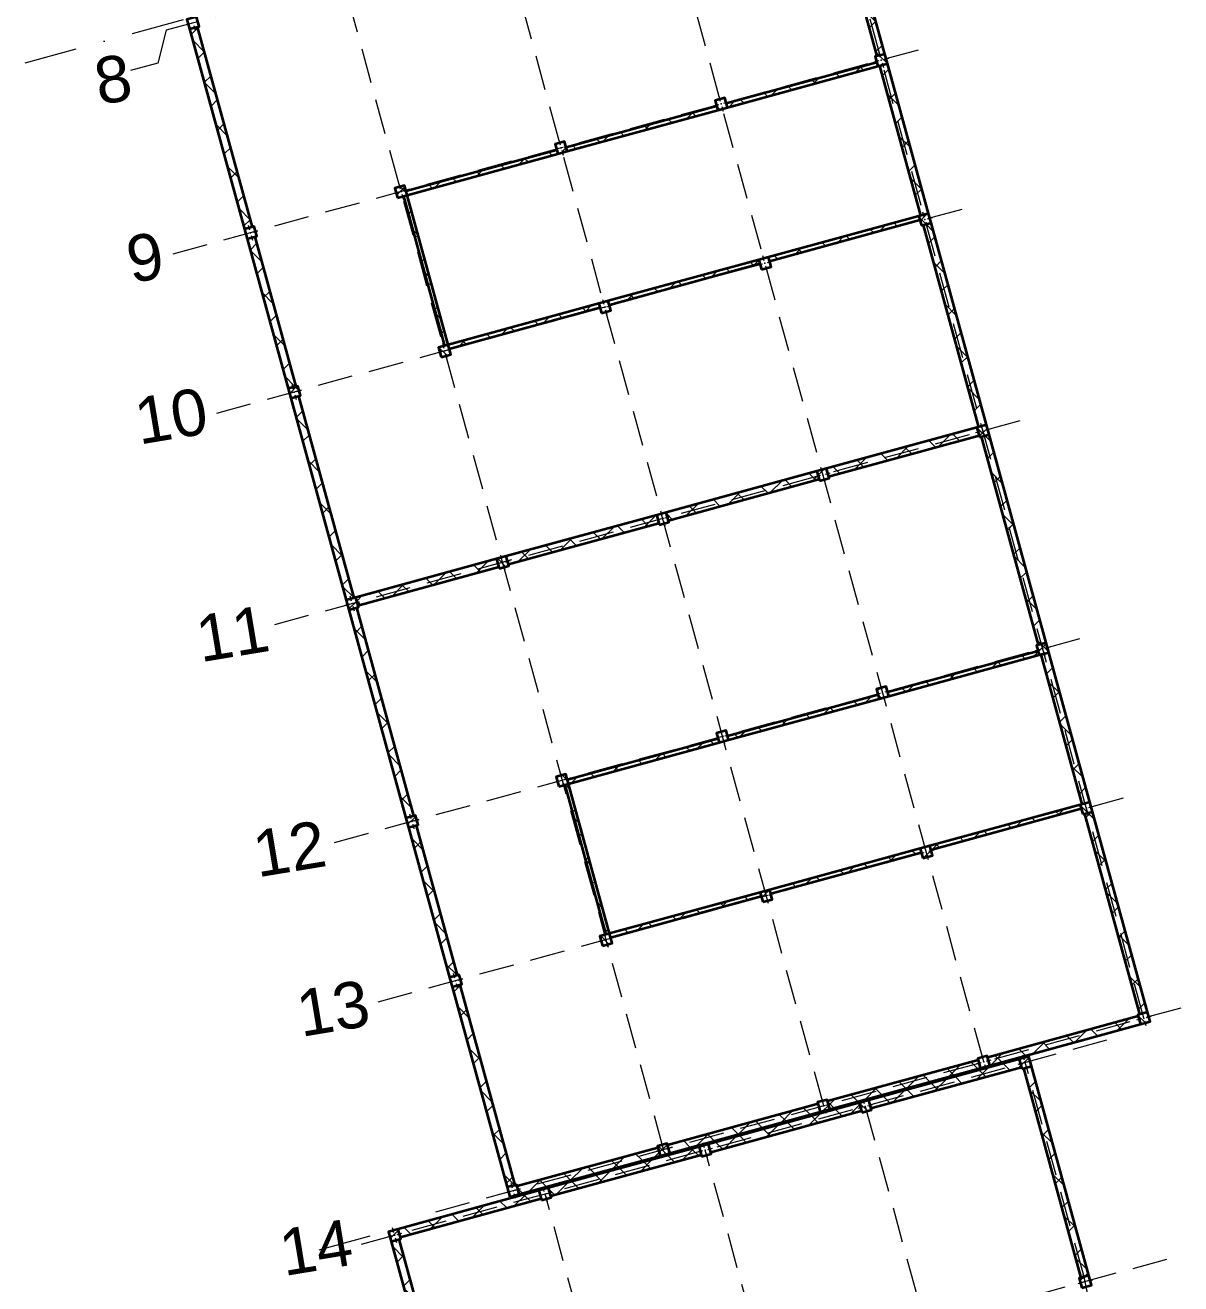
# Model space of a CAD drawing. Header units: millimetres. Extents: x 3404150 to 5321756, y 189673 to 670966.
# Drawn here: x 4212991 to 4247803, y 476720 to 514660 of the extents above; entities that cross this region are included whole.
import ezdxf

# ---------------------------------------------------------------- set-up
doc = ezdxf.new("R2010")
doc.units = ezdxf.units.MM
doc.header["$MEASUREMENT"] = 0
doc.linetypes.add('Dot & Dashed', pattern=[3351.388812, 1587.5, -881.944444, 0, -881.944368])
doc.linetypes.add('Hidden', pattern=[1587.5, 1058.333333, -529.166667])
for name, color, linetype, lineweight in [('Drawing & Figure_Pen_No__20', 1, 'Continuous', 0), ('New_Structural - Bearing_Pen_No__1', 7, 'Continuous', 13), ('New_Structural - Bearing_Pen_No__21', 7, 'Continuous', 35), ('New_Structural - Bearing_Pen_No__22', 8, 'Continuous', 35)]:
    doc.layers.add(name, color=color, linetype=linetype, lineweight=lineweight)
for name, color, linetype, lineweight, true_color in [('New_2D Drafting - General_Pen_No__68', 7, 'Continuous', 20, 0xfd4435), ('New_Drawing & Figure_Pen_No__61', 7, 'Continuous', 20, 0x6a6a6a), ('New_Structural - Bearing_Pen_No__102', 7, 'Continuous', 13, 0xcccccc), ('New_Structural - Bearing_Pen_No__161', 7, 'Continuous', 13, 0x6a6a6a)]:
    doc.layers.add(name, color=color, linetype=linetype, lineweight=lineweight, true_color=true_color)
doc.styles.add('GENERATED_STYLE_1', font='arial.ttf')
pattern_1 = [(45, (0, 0), (-459.61939, 459.61939), []), (135, (0, 0), (459.61939, 459.61939), [])]

msp = doc.modelspace()

# ---------------------------------------------------------------- hatches: boundary and pattern name
at = {"layer": 'New_Structural - Bearing_Pen_No__102', "linetype": 'Continuous', "lineweight": 13, "true_color": 0xcccccc}
h = msp.add_hatch(dxfattribs=at)
h.set_pattern_fill('CONCRETE_BLOCK', color=254, style=0, pattern_type=2)
h.set_pattern_definition(pattern_1)
h.paths.add_polyline_path([(4237232, 519828), (4236991, 519762), (4238645, 513725), (4238886, 513791)])
h = msp.add_hatch(dxfattribs=at)
h.set_pattern_fill('CONCRETE_BLOCK', color=254, style=0, pattern_type=2)
h.set_pattern_definition(pattern_1)
h.paths.add_polyline_path([(4217943, 514545), (4219596, 508507), (4219838, 508573), (4218184, 514611)])
h = msp.add_hatch(dxfattribs=at)
h.set_pattern_fill('CONCRETE_BLOCK', color=254, style=0, pattern_type=2)
h.set_pattern_definition(pattern_1)
h.paths.add_polyline_path([(4234111, 512296), (4234143, 512181), (4238676, 513422), (4238644, 513538)])
h = msp.add_hatch(dxfattribs=at)
h.set_pattern_fill('CONCRETE_BLOCK', color=254, style=0, pattern_type=2)
h.set_pattern_definition(pattern_1)
h.paths.add_polyline_path([(4238965, 513501), (4238724, 513435), (4239960, 508922), (4240201, 508988)])
h = msp.add_hatch(dxfattribs=at)
h.set_pattern_fill('CONCRETE_BLOCK', color=254, style=0, pattern_type=2)
h.set_pattern_definition(pattern_1)
h.paths.add_polyline_path([(4233822, 512217), (4229289, 510975), (4229320, 510860), (4233853, 512101)])
h = msp.add_hatch(dxfattribs=at)
h.set_pattern_fill('CONCRETE_BLOCK', color=254, style=0, pattern_type=2)
h.set_pattern_definition(pattern_1)
h.paths.add_polyline_path([(4224466, 509655), (4224498, 509539), (4229031, 510780), (4228999, 510896)])
h = msp.add_hatch(dxfattribs=at)
h.set_pattern_fill('CONCRETE_BLOCK', color=254, style=0, pattern_type=2)
h.set_pattern_definition(pattern_1)
h.paths.add_polyline_path([(4224498, 509539), (4224382, 509507), (4225619, 504993), (4225734, 505025)])
h = msp.add_hatch(dxfattribs=at)
h.set_pattern_fill('CONCRETE_BLOCK', color=254, style=0, pattern_type=2)
h.set_pattern_definition(pattern_1)
h.paths.add_polyline_path([(4239912, 508908), (4235379, 507667), (4235411, 507551), (4239944, 508793)])
h = msp.add_hatch(dxfattribs=at)
h.set_pattern_fill('CONCRETE_BLOCK', color=254, style=0, pattern_type=2)
h.set_pattern_definition(pattern_1)
h.paths.add_polyline_path([(4240040, 508632), (4241707, 502546), (4241948, 502612), (4240281, 508698)])
h = msp.add_hatch(dxfattribs=at)
h.set_pattern_fill('CONCRETE_BLOCK', color=254, style=0, pattern_type=2)
h.set_pattern_definition(pattern_1)
h.paths.add_polyline_path([(4219917, 508284), (4219676, 508218), (4220912, 503704), (4221153, 503770)])
h = msp.add_hatch(dxfattribs=at)
h.set_pattern_fill('CONCRETE_BLOCK', color=254, style=0, pattern_type=2)
h.set_pattern_definition(pattern_1)
h.paths.add_polyline_path([(4235090, 507588), (4230557, 506346), (4230588, 506230), (4235121, 507472)])
h = msp.add_hatch(dxfattribs=at)
h.set_pattern_fill('CONCRETE_BLOCK', color=254, style=0, pattern_type=2)
h.set_pattern_definition(pattern_1)
h.paths.add_polyline_path([(4230267, 506267), (4225734, 505025), (4225766, 504909), (4230299, 506151)])
h = msp.add_hatch(dxfattribs=at)
h.set_pattern_fill('CONCRETE_BLOCK', color=254, style=0, pattern_type=2)
h.set_pattern_definition(pattern_1)
h.paths.add_polyline_path([(4220991, 503415), (4222658, 497329), (4222899, 497395), (4221232, 503481)])
h = msp.add_hatch(dxfattribs=at)
h.set_pattern_fill('CONCRETE_BLOCK', color=254, style=0, pattern_type=2)
h.set_pattern_definition(pattern_1)
h.paths.add_polyline_path([(4241658, 502533), (4237125, 501292), (4237191, 501051), (4241724, 502292)])
h = msp.add_hatch(dxfattribs=at)
h.set_pattern_fill('CONCRETE_BLOCK', color=254, style=0, pattern_type=2)
h.set_pattern_definition(pattern_1)
h.paths.add_polyline_path([(4242027, 502323), (4241786, 502257), (4243506, 495978), (4243747, 496044)])
h = msp.add_hatch(dxfattribs=at)
h.set_pattern_fill('CONCRETE_BLOCK', color=254, style=0, pattern_type=2)
h.set_pattern_definition(pattern_1)
h.paths.add_polyline_path([(4232303, 499971), (4232369, 499730), (4236902, 500971), (4236836, 501212)])
h = msp.add_hatch(dxfattribs=at)
h.set_pattern_fill('CONCRETE_BLOCK', color=254, style=0, pattern_type=2)
h.set_pattern_definition(pattern_1)
h.paths.add_polyline_path([(4227481, 498650), (4227547, 498409), (4232080, 499650), (4232014, 499892)])
h = msp.add_hatch(dxfattribs=at)
h.set_pattern_fill('CONCRETE_BLOCK', color=254, style=0, pattern_type=2)
h.set_pattern_definition(pattern_1)
h.paths.add_polyline_path([(4227191, 498571), (4222948, 497408), (4223014, 497167), (4227257, 498330)])
h = msp.add_hatch(dxfattribs=at)
h.set_pattern_fill('CONCRETE_BLOCK', color=254, style=0, pattern_type=2)
h.set_pattern_definition(pattern_1)
h.paths.add_polyline_path([(4222737, 497040), (4224457, 490761), (4224698, 490827), (4222979, 497106)])
h = msp.add_hatch(dxfattribs=at)
h.set_pattern_fill('CONCRETE_BLOCK', color=254, style=0, pattern_type=2)
h.set_pattern_definition(pattern_1)
h.paths.add_polyline_path([(4243505, 495792), (4238972, 494550), (4239004, 494434), (4243537, 495676)])
h = msp.add_hatch(dxfattribs=at)
h.set_pattern_fill('CONCRETE_BLOCK', color=254, style=0, pattern_type=2)
h.set_pattern_definition(pattern_1)
h.paths.add_polyline_path([(4243585, 495689), (4244821, 491175), (4245062, 491241), (4243826, 495755)])
h = msp.add_hatch(dxfattribs=at)
h.set_pattern_fill('CONCRETE_BLOCK', color=254, style=0, pattern_type=2)
h.set_pattern_definition(pattern_1)
h.paths.add_polyline_path([(4234149, 493229), (4234181, 493113), (4238714, 494355), (4238683, 494471)])
h = msp.add_hatch(dxfattribs=at)
h.set_pattern_fill('CONCRETE_BLOCK', color=254, style=0, pattern_type=2)
h.set_pattern_definition(pattern_1)
h.paths.add_polyline_path([(4229327, 491908), (4229359, 491792), (4233892, 493034), (4233860, 493150)])
h = msp.add_hatch(dxfattribs=at)
h.set_pattern_fill('CONCRETE_BLOCK', color=254, style=0, pattern_type=2)
h.set_pattern_definition(pattern_1)
h.paths.add_polyline_path([(4229243, 491761), (4230479, 487247), (4230595, 487279), (4229359, 491792)])
h = msp.add_hatch(dxfattribs=at)
h.set_pattern_fill('CONCRETE_BLOCK', color=254, style=0, pattern_type=2)
h.set_pattern_definition(pattern_1)
h.paths.add_polyline_path([(4244773, 491162), (4240240, 489920), (4240272, 489805), (4244805, 491046)])
h = msp.add_hatch(dxfattribs=at)
h.set_pattern_fill('CONCRETE_BLOCK', color=254, style=0, pattern_type=2)
h.set_pattern_definition(pattern_1)
h.paths.add_polyline_path([(4244900, 490886), (4246555, 484846), (4246796, 484912), (4245142, 490952)])
h = msp.add_hatch(dxfattribs=at)
h.set_pattern_fill('CONCRETE_BLOCK', color=254, style=0, pattern_type=2)
h.set_pattern_definition(pattern_1)
h.paths.add_polyline_path([(4224778, 490538), (4224536, 490472), (4225773, 485958), (4226014, 486024)])
h = msp.add_hatch(dxfattribs=at)
h.set_pattern_fill('CONCRETE_BLOCK', color=254, style=0, pattern_type=2)
h.set_pattern_definition(pattern_1)
h.paths.add_polyline_path([(4235418, 488600), (4235449, 488484), (4239982, 489725), (4239951, 489841)])
h = msp.add_hatch(dxfattribs=at)
h.set_pattern_fill('CONCRETE_BLOCK', color=254, style=0, pattern_type=2)
h.set_pattern_definition(pattern_1)
h.paths.add_polyline_path([(4230595, 487279), (4230627, 487163), (4235160, 488405), (4235128, 488520)])
h = msp.add_hatch(dxfattribs=at)
h.set_pattern_fill('CONCRETE_BLOCK', color=254, style=0, pattern_type=2)
h.set_pattern_definition(pattern_1)
h.paths.add_polyline_path([(4226093, 485735), (4225852, 485669), (4227506, 479629), (4227747, 479695)])
h = msp.add_hatch(dxfattribs=at)
h.set_pattern_fill('CONCRETE_BLOCK', color=254, style=0, pattern_type=2)
h.set_pattern_definition(pattern_1)
h.paths.add_polyline_path([(4241986, 483545), (4242052, 483304), (4246586, 484544), (4246519, 484787)])
h = msp.add_hatch(dxfattribs=at)
h.set_pattern_fill('CONCRETE_BLOCK', color=254, style=0, pattern_type=2)
h.set_pattern_definition(pattern_1)
h.paths.add_polyline_path([(4237164, 482224), (4237230, 481983), (4241763, 483225), (4241697, 483466)])
h = msp.add_hatch(dxfattribs=at)
h.set_pattern_fill('CONCRETE_BLOCK', color=254, style=0, pattern_type=2)
h.set_pattern_definition(pattern_1)
h.paths.add_polyline_path([(4238400, 482252), (4238466, 482011), (4242999, 483253), (4242933, 483494)])
h = msp.add_hatch(dxfattribs=at)
h.set_pattern_fill('CONCRETE_BLOCK', color=254, style=0, pattern_type=2)
h.set_pattern_definition(pattern_1)
h.paths.add_polyline_path([(4243061, 483218), (4244790, 476903), (4245032, 476969), (4243302, 483284)])
h = msp.add_hatch(dxfattribs=at)
h.set_pattern_fill('CONCRETE_BLOCK', color=254, style=0, pattern_type=2)
h.set_pattern_definition(pattern_1)
h.paths.add_polyline_path([(4232341, 480904), (4232407, 480662), (4236940, 481904), (4236874, 482145)])
h = msp.add_hatch(dxfattribs=at)
h.set_pattern_fill('CONCRETE_BLOCK', color=254, style=0, pattern_type=2)
h.set_pattern_definition(pattern_1)
h.paths.add_polyline_path([(4238111, 482173), (4233578, 480931), (4233644, 480690), (4238177, 481932)])
h = msp.add_hatch(dxfattribs=at)
h.set_pattern_fill('CONCRETE_BLOCK', color=254, style=0, pattern_type=2)
h.set_pattern_definition(pattern_1)
h.paths.add_polyline_path([(4227808, 479662), (4227874, 479421), (4232118, 480583), (4232052, 480824)])
h = msp.add_hatch(dxfattribs=at)
h.set_pattern_fill('CONCRETE_BLOCK', color=254, style=0, pattern_type=2)
h.set_pattern_definition(pattern_1)
h.paths.add_polyline_path([(4228756, 479610), (4228822, 479369), (4233355, 480611), (4233289, 480852)])
h = msp.add_hatch(dxfattribs=at)
h.set_pattern_fill('CONCRETE_BLOCK', color=254, style=0, pattern_type=2)
h.set_pattern_definition(pattern_1)
h.paths.add_polyline_path([(4224223, 478369), (4224289, 478128), (4228532, 479290), (4228466, 479531)])
h = msp.add_hatch(dxfattribs=at)
h.set_pattern_fill('CONCRETE_BLOCK', color=254, style=0, pattern_type=2)
h.set_pattern_definition(pattern_1)
h.paths.add_polyline_path([(4224012, 478000), (4225742, 471686), (4225983, 471752), (4224254, 478066)])
at = {"layer": 'New_Structural - Bearing_Pen_No__161', "linetype": 'Continuous', "lineweight": 13, "true_color": 0x6a6a6a}
h = msp.add_hatch(dxfattribs=at)
h.set_pattern_fill('CONCRETE_BLOCK', color=251, style=0, pattern_type=2)
h.set_pattern_definition(pattern_1)
h.paths.add_polyline_path([(4217943, 514545), (4218232, 514624), (4218153, 514914), (4217863, 514834)])
h = msp.add_hatch(dxfattribs=at)
h.set_pattern_fill('CONCRETE_BLOCK', color=251, style=0, pattern_type=2)
h.set_pattern_definition(pattern_1)
h.paths.add_polyline_path([(4238676, 513422), (4238965, 513501), (4238886, 513791), (4238597, 513712)])
h = msp.add_hatch(dxfattribs=at)
h.set_pattern_fill('CONCRETE_BLOCK', color=251, style=0, pattern_type=2)
h.set_pattern_definition(pattern_1)
h.paths.add_polyline_path([(4233853, 512101), (4234143, 512181), (4234064, 512470), (4233774, 512391)])
h = msp.add_hatch(dxfattribs=at)
h.set_pattern_fill('CONCRETE_BLOCK', color=251, style=0, pattern_type=2)
h.set_pattern_definition(pattern_1)
h.paths.add_polyline_path([(4229031, 510780), (4229320, 510860), (4229241, 511149), (4228952, 511070)])
h = msp.add_hatch(dxfattribs=at)
h.set_pattern_fill('CONCRETE_BLOCK', color=251, style=0, pattern_type=2)
h.set_pattern_definition(pattern_1)
h.paths.add_polyline_path([(4224209, 509460), (4224498, 509539), (4224419, 509828), (4224129, 509749)])
h = msp.add_hatch(dxfattribs=at)
h.set_pattern_fill('CONCRETE_BLOCK', color=251, style=0, pattern_type=2)
h.set_pattern_definition(pattern_1)
h.paths.add_polyline_path([(4239991, 508619), (4240281, 508698), (4240201, 508988), (4239912, 508908)])
h = msp.add_hatch(dxfattribs=at)
h.set_pattern_fill('CONCRETE_BLOCK', color=251, style=0, pattern_type=2)
h.set_pattern_definition(pattern_1)
h.paths.add_polyline_path([(4219676, 508218), (4219965, 508297), (4219886, 508587), (4219596, 508507)])
h = msp.add_hatch(dxfattribs=at)
h.set_pattern_fill('CONCRETE_BLOCK', color=251, style=0, pattern_type=2)
h.set_pattern_definition(pattern_1)
h.paths.add_polyline_path([(4235169, 507298), (4235458, 507377), (4235379, 507667), (4235090, 507588)])
h = msp.add_hatch(dxfattribs=at)
h.set_pattern_fill('CONCRETE_BLOCK', color=251, style=0, pattern_type=2)
h.set_pattern_definition(pattern_1)
h.paths.add_polyline_path([(4230347, 505977), (4230636, 506057), (4230557, 506346), (4230267, 506267)])
h = msp.add_hatch(dxfattribs=at)
h.set_pattern_fill('CONCRETE_BLOCK', color=251, style=0, pattern_type=2)
h.set_pattern_definition(pattern_1)
h.paths.add_polyline_path([(4225524, 504656), (4225814, 504736), (4225734, 505025), (4225445, 504946)])
h = msp.add_hatch(dxfattribs=at)
h.set_pattern_fill('CONCRETE_BLOCK', color=251, style=0, pattern_type=2)
h.set_pattern_definition(pattern_1)
h.paths.add_polyline_path([(4220991, 503415), (4221281, 503494), (4221201, 503783), (4220912, 503704)])
h = msp.add_hatch(dxfattribs=at)
h.set_pattern_fill('CONCRETE_BLOCK', color=251, style=0, pattern_type=2)
h.set_pattern_definition(pattern_1)
h.paths.add_polyline_path([(4241738, 502244), (4242027, 502323), (4241948, 502612), (4241658, 502533)])
h = msp.add_hatch(dxfattribs=at)
h.set_pattern_fill('CONCRETE_BLOCK', color=251, style=0, pattern_type=2)
h.set_pattern_definition(pattern_1)
h.paths.add_polyline_path([(4236915, 500923), (4237205, 501002), (4237125, 501292), (4236836, 501212)])
h = msp.add_hatch(dxfattribs=at)
h.set_pattern_fill('CONCRETE_BLOCK', color=251, style=0, pattern_type=2)
h.set_pattern_definition(pattern_1)
h.paths.add_polyline_path([(4232093, 499602), (4232382, 499681), (4232303, 499971), (4232014, 499892)])
h = msp.add_hatch(dxfattribs=at)
h.set_pattern_fill('CONCRETE_BLOCK', color=251, style=0, pattern_type=2)
h.set_pattern_definition(pattern_1)
h.paths.add_polyline_path([(4227270, 498281), (4227560, 498361), (4227481, 498650), (4227191, 498571)])
h = msp.add_hatch(dxfattribs=at)
h.set_pattern_fill('CONCRETE_BLOCK', color=251, style=0, pattern_type=2)
h.set_pattern_definition(pattern_1)
h.paths.add_polyline_path([(4222737, 497040), (4223027, 497119), (4222948, 497408), (4222658, 497329)])
h = msp.add_hatch(dxfattribs=at)
h.set_pattern_fill('CONCRETE_BLOCK', color=251, style=0, pattern_type=2)
h.set_pattern_definition(pattern_1)
h.paths.add_polyline_path([(4243537, 495676), (4243826, 495755), (4243747, 496044), (4243457, 495965)])
h = msp.add_hatch(dxfattribs=at)
h.set_pattern_fill('CONCRETE_BLOCK', color=251, style=0, pattern_type=2)
h.set_pattern_definition(pattern_1)
h.paths.add_polyline_path([(4238714, 494355), (4239004, 494434), (4238924, 494724), (4238635, 494644)])
h = msp.add_hatch(dxfattribs=at)
h.set_pattern_fill('CONCRETE_BLOCK', color=251, style=0, pattern_type=2)
h.set_pattern_definition(pattern_1)
h.paths.add_polyline_path([(4233892, 493034), (4234181, 493113), (4234102, 493403), (4233813, 493323)])
h = msp.add_hatch(dxfattribs=at)
h.set_pattern_fill('CONCRETE_BLOCK', color=251, style=0, pattern_type=2)
h.set_pattern_definition(pattern_1)
h.paths.add_polyline_path([(4229069, 491713), (4229359, 491792), (4229280, 492082), (4228990, 492003)])
h = msp.add_hatch(dxfattribs=at)
h.set_pattern_fill('CONCRETE_BLOCK', color=251, style=0, pattern_type=2)
h.set_pattern_definition(pattern_1)
h.paths.add_polyline_path([(4244852, 490873), (4245142, 490952), (4245062, 491241), (4244773, 491162)])
h = msp.add_hatch(dxfattribs=at)
h.set_pattern_fill('CONCRETE_BLOCK', color=251, style=0, pattern_type=2)
h.set_pattern_definition(pattern_1)
h.paths.add_polyline_path([(4224536, 490472), (4224826, 490551), (4224747, 490840), (4224457, 490761)])
h = msp.add_hatch(dxfattribs=at)
h.set_pattern_fill('CONCRETE_BLOCK', color=251, style=0, pattern_type=2)
h.set_pattern_definition(pattern_1)
h.paths.add_polyline_path([(4240030, 489552), (4240319, 489631), (4240240, 489920), (4239951, 489841)])
h = msp.add_hatch(dxfattribs=at)
h.set_pattern_fill('CONCRETE_BLOCK', color=251, style=0, pattern_type=2)
h.set_pattern_definition(pattern_1)
h.paths.add_polyline_path([(4235207, 488231), (4235497, 488310), (4235418, 488600), (4235128, 488520)])
h = msp.add_hatch(dxfattribs=at)
h.set_pattern_fill('CONCRETE_BLOCK', color=251, style=0, pattern_type=2)
h.set_pattern_definition(pattern_1)
h.paths.add_polyline_path([(4230385, 486910), (4230674, 486989), (4230595, 487279), (4230306, 487199)])
h = msp.add_hatch(dxfattribs=at)
h.set_pattern_fill('CONCRETE_BLOCK', color=251, style=0, pattern_type=2)
h.set_pattern_definition(pattern_1)
h.paths.add_polyline_path([(4225852, 485669), (4226141, 485748), (4226062, 486037), (4225773, 485958)])
h = msp.add_hatch(dxfattribs=at)
h.set_pattern_fill('CONCRETE_BLOCK', color=251, style=0, pattern_type=2)
h.set_pattern_definition(pattern_1)
h.paths.add_polyline_path([(4246586, 484544), (4246875, 484623), (4246796, 484912), (4246506, 484833)])
h = msp.add_hatch(dxfattribs=at)
h.set_pattern_fill('CONCRETE_BLOCK', color=251, style=0, pattern_type=2)
h.set_pattern_definition(pattern_1)
h.paths.add_polyline_path([(4241763, 483223), (4242053, 483302), (4241973, 483592), (4241684, 483512)])
h = msp.add_hatch(dxfattribs=at)
h.set_pattern_fill('CONCRETE_BLOCK', color=251, style=0, pattern_type=2)
h.set_pattern_definition(pattern_1)
h.paths.add_polyline_path([(4243013, 483204), (4243302, 483284), (4243223, 483573), (4242933, 483494)])
h = msp.add_hatch(dxfattribs=at)
h.set_pattern_fill('CONCRETE_BLOCK', color=251, style=0, pattern_type=2)
h.set_pattern_definition(pattern_1)
h.paths.add_polyline_path([(4236941, 481902), (4237230, 481981), (4237151, 482271), (4236862, 482191)])
h = msp.add_hatch(dxfattribs=at)
h.set_pattern_fill('CONCRETE_BLOCK', color=251, style=0, pattern_type=2)
h.set_pattern_definition(pattern_1)
h.paths.add_polyline_path([(4238190, 481883), (4238480, 481963), (4238400, 482252), (4238111, 482173)])
h = msp.add_hatch(dxfattribs=at)
h.set_pattern_fill('CONCRETE_BLOCK', color=251, style=0, pattern_type=2)
h.set_pattern_definition(pattern_1)
h.paths.add_polyline_path([(4232119, 480581), (4232408, 480660), (4232329, 480950), (4232039, 480871)])
h = msp.add_hatch(dxfattribs=at)
h.set_pattern_fill('CONCRETE_BLOCK', color=251, style=0, pattern_type=2)
h.set_pattern_definition(pattern_1)
h.paths.add_polyline_path([(4233368, 480563), (4233657, 480642), (4233578, 480931), (4233289, 480852)])
h = msp.add_hatch(dxfattribs=at)
h.set_pattern_fill('CONCRETE_BLOCK', color=251, style=0, pattern_type=2)
h.set_pattern_definition(pattern_1)
h.paths.add_polyline_path([(4227586, 479340), (4227875, 479419), (4227796, 479708), (4227506, 479629)])
h = msp.add_hatch(dxfattribs=at)
h.set_pattern_fill('CONCRETE_BLOCK', color=251, style=0, pattern_type=2)
h.set_pattern_definition(pattern_1)
h.paths.add_polyline_path([(4228545, 479242), (4228835, 479321), (4228756, 479610), (4228466, 479531)])
h = msp.add_hatch(dxfattribs=at)
h.set_pattern_fill('CONCRETE_BLOCK', color=251, style=0, pattern_type=2)
h.set_pattern_definition(pattern_1)
h.paths.add_polyline_path([(4224012, 478000), (4224302, 478079), (4224223, 478369), (4223933, 478289)])
h = msp.add_hatch(dxfattribs=at)
h.set_pattern_fill('CONCRETE_BLOCK', color=251, style=0, pattern_type=2)
h.set_pattern_definition(pattern_1)
h.paths.add_polyline_path([(4244821, 476600), (4245111, 476680), (4245032, 476969), (4244742, 476890)])

# ---------------------------------------------------------------- linework, layer by layer
at = {"layer": 'New_2D Drafting - General_Pen_No__68', "color": 20, "linetype": 'Hidden', "lineweight": 20, "true_color": 0xfd4435}
for p, q in [((4238114, 520226), (4217241, 514509)), ((4246691, 484728), (4237048, 519933)), ((4241868, 483407), (4232226, 518613)), ((4237046, 482086), (4227403, 517292)), ((4232224, 480766), (4222581, 515971)), ((4217241, 514509), (4216987, 513516)), ((4239893, 513911), (4217124, 507675)), ((4216987, 513516), (4216163, 513290)), ((4241208, 509108), (4218439, 502871)), ((4242954, 502733), (4220186, 496496)), ((4244754, 496165), (4221985, 489928)), ((4246069, 491362), (4223300, 485125)), ((4247803, 485033), (4225034, 478796)), ((4245567, 484060), (4222799, 477823)), ((4244887, 476929), (4243118, 483389)), ((4238295, 482068), (4240104, 475464)), ((4235282, 474143), (4233473, 480747)), ((4230459, 472822), (4228651, 479426)), ((4247376, 477456), (4224112, 471084)), ((4245994, 471677), (4244887, 476929))]:
    msp.add_line(p, q, dxfattribs=at)
at = {"layer": 'New_Drawing & Figure_Pen_No__61', "color": 251, "linetype": 'Dot & Dashed', "lineweight": 20, "true_color": 0x6a6a6a, "flags": 128}
for points in [[(4212991, 513525), (4232457, 518857), (4240103, 520952)], [(4221850, 477745), (4227592, 479317), (4243216, 483597), (4247141, 484672)]]:
    msp.add_lwpolyline(points, dxfattribs=at)
at = {"layer": 'New_Structural - Bearing_Pen_No__1', "color": 7, "linetype": 'Continuous', "lineweight": 13}
for p, q in [((4218069, 514652), (4218108, 514507)), ((4238760, 513684), (4238720, 513828)), ((4238704, 513585), (4238559, 513546)), ((4238802, 513529), (4238842, 513385)), ((4238858, 513628), (4239003, 513667)), ((4233881, 512264), (4233737, 512225)), ((4233937, 512363), (4233898, 512507)), ((4233980, 512208), (4234019, 512064)), ((4234036, 512307), (4234180, 512346)), ((4229115, 511042), (4229075, 511187)), ((4229059, 510944), (4228914, 510904)), ((4229157, 510888), (4229197, 510743)), ((4229213, 510986), (4229358, 511025)), ((4224237, 509623), (4224092, 509583)), ((4224293, 509721), (4224253, 509866)), ((4224335, 509567), (4224374, 509422)), ((4224391, 509665), (4224536, 509705)), ((4240019, 508782), (4239875, 508743)), ((4240075, 508881), (4240036, 509025)), ((4240174, 508825), (4240318, 508864)), ((4219760, 508479), (4219720, 508624)), ((4219858, 508423), (4220003, 508463)), ((4240118, 508726), (4240157, 508582)), ((4219704, 508381), (4219559, 508341)), ((4219802, 508325), (4219841, 508180)), ((4235253, 507560), (4235213, 507704)), ((4235197, 507461), (4235052, 507422)), ((4235295, 507405), (4235335, 507261)), ((4235351, 507504), (4235496, 507543)), ((4230375, 506141), (4230230, 506101)), ((4230431, 506239), (4230391, 506383)), ((4230529, 506183), (4230674, 506222)), ((4230473, 506084), (4230512, 505940)), ((4225608, 504918), (4225569, 505063)), ((4225552, 504820), (4225407, 504780)), ((4225650, 504764), (4225690, 504619)), ((4225706, 504862), (4225851, 504902)), ((4221019, 503578), (4220874, 503538)), ((4221075, 503676), (4221036, 503821)), ((4221117, 503522), (4221157, 503377)), ((4221173, 503620), (4221318, 503660)), ((4241765, 502407), (4241621, 502367)), ((4241821, 502505), (4241782, 502650)), ((4241864, 502351), (4241903, 502206)), ((4241920, 502449), (4242064, 502489)), ((4236999, 501184), (4236959, 501329)), ((4236943, 501086), (4236798, 501047)), ((4237041, 501030), (4237081, 500885)), ((4237097, 501128), (4237242, 501168)), ((4232121, 499765), (4231976, 499726)), ((4232177, 499864), (4232137, 500008)), ((4232219, 499709), (4232259, 499565)), ((4232275, 499808), (4232420, 499847)), ((4227354, 498543), (4227315, 498687)), ((4227298, 498444), (4227154, 498405)), ((4227397, 498388), (4227436, 498244)), ((4227453, 498487), (4227597, 498526)), ((4222821, 497301), (4222782, 497446)), ((4222765, 497203), (4222621, 497163)), ((4222864, 497147), (4222903, 497002)), ((4222920, 497245), (4223064, 497285)), ((4243621, 495937), (4243581, 496082)), ((4243719, 495881), (4243863, 495921)), ((4243564, 495839), (4243420, 495799)), ((4243663, 495783), (4243702, 495638)), ((4238798, 494616), (4238759, 494761)), ((4238742, 494518), (4238597, 494478)), ((4238840, 494462), (4238880, 494317)), ((4238896, 494560), (4239041, 494600)), ((4233976, 493296), (4233936, 493440)), ((4234074, 493240), (4234219, 493279)), ((4233920, 493197), (4233775, 493158)), ((4234018, 493141), (4234058, 492997)), ((4229153, 491975), (4229114, 492119)), ((4229097, 491876), (4228953, 491837)), ((4229196, 491820), (4229235, 491676)), ((4229252, 491919), (4229396, 491958)), ((4244880, 491036), (4244735, 490996)), ((4244936, 491134), (4244896, 491279)), ((4244978, 490980), (4245018, 490835)), ((4245034, 491078), (4245179, 491118)), ((4224564, 490635), (4224420, 490595)), ((4224620, 490733), (4224581, 490878)), ((4224663, 490579), (4224702, 490434)), ((4224719, 490677), (4224863, 490717)), ((4240114, 489813), (4240074, 489958)), ((4240058, 489715), (4239913, 489675)), ((4240156, 489659), (4240196, 489514)), ((4240212, 489757), (4240357, 489797)), ((4235235, 488394), (4235091, 488355)), ((4235291, 488492), (4235252, 488637)), ((4235334, 488338), (4235373, 488193)), ((4235390, 488436), (4235534, 488476)), ((4230469, 487172), (4230429, 487316)), ((4230567, 487116), (4230712, 487155)), ((4230413, 487073), (4230268, 487034)), ((4230511, 487017), (4230551, 486873)), ((4225936, 485930), (4225896, 486075)), ((4225880, 485832), (4225735, 485792)), ((4225978, 485776), (4226018, 485631)), ((4226034, 485874), (4226179, 485914)), ((4246670, 484805), (4246630, 484950)), ((4246614, 484707), (4246469, 484667)), ((4246712, 484651), (4246751, 484506)), ((4246768, 484749), (4246913, 484789)), ((4241791, 483386), (4241647, 483347)), ((4241847, 483484), (4241808, 483629)), ((4241946, 483428), (4242090, 483468)), ((4243040, 483368), (4242896, 483328)), ((4243097, 483466), (4243057, 483610)), ((4243195, 483410), (4243339, 483449)), ((4241889, 483330), (4241929, 483185)), ((4243139, 483311), (4243178, 483167)), ((4237025, 482164), (4236985, 482308)), ((4238274, 482145), (4238235, 482290)), ((4236969, 482065), (4236824, 482026)), ((4237067, 482009), (4237107, 481865)), ((4237123, 482108), (4237268, 482147)), ((4238218, 482047), (4238073, 482007)), ((4238316, 481991), (4238356, 481846)), ((4238372, 482089), (4238517, 482129)), ((4232146, 480744), (4232002, 480705)), ((4232202, 480843), (4232163, 480987)), ((4232301, 480787), (4232445, 480826)), ((4233396, 480726), (4233251, 480686)), ((4233452, 480824), (4233412, 480969)), ((4233550, 480768), (4233695, 480808)), ((4232245, 480688), (4232284, 480544)), ((4233494, 480670), (4233534, 480525)), ((4227669, 479601), (4227630, 479746)), ((4227768, 479545), (4227912, 479585)), ((4228629, 479503), (4228590, 479648)), ((4227613, 479503), (4227469, 479463)), ((4227712, 479447), (4227751, 479302)), ((4228573, 479405), (4228429, 479365)), ((4228672, 479349), (4228711, 479204)), ((4228728, 479447), (4228872, 479487)), ((4224040, 478163), (4223896, 478124)), ((4224096, 478262), (4224057, 478406)), ((4224139, 478107), (4224178, 477963)), ((4224195, 478206), (4224339, 478245)), ((4244905, 476862), (4244866, 477007)), ((4244849, 476764), (4244705, 476724)), ((4245004, 476806), (4245148, 476845))]:
    msp.add_line(p, q, dxfattribs=at)
for p in [(4238781, 513606), (4233958, 512286), (4229136, 510965), (4224314, 509644), (4240096, 508803), (4219781, 508402), (4235274, 507483), (4230452, 506162), (4225629, 504841), (4221096, 503599), (4241843, 502428), (4237020, 501107), (4232198, 499786), (4227375, 498466), (4222842, 497224), (4243642, 495860), (4238819, 494539), (4233997, 493218), (4229175, 491898), (4244957, 491057), (4224641, 490656), (4240135, 489736), (4235312, 488415), (4230490, 487094), (4225957, 485853), (4246691, 484728), (4241868, 483407), (4243118, 483389), (4237046, 482086), (4238295, 482068), (4232224, 480766), (4233473, 480747), (4227691, 479524), (4228651, 479426), (4224117, 478184), (4244926, 476785)]:
    msp.add_point(p, dxfattribs=at)
at = {"layer": 'New_Structural - Bearing_Pen_No__21', "color": 7, "linetype": 'Continuous', "lineweight": 35}
for points in [[(4217943, 514545), (4218232, 514624), (4218153, 514914), (4217863, 514834)], [(4238676, 513422), (4238965, 513501), (4238886, 513791), (4238597, 513712)], [(4233853, 512101), (4234143, 512181), (4234064, 512470), (4233774, 512391)], [(4229031, 510780), (4229320, 510860), (4229241, 511149), (4228952, 511070)], [(4224209, 509460), (4224498, 509539), (4224419, 509828), (4224129, 509749)], [(4239991, 508619), (4240281, 508698), (4240201, 508988), (4239912, 508908)], [(4219676, 508218), (4219965, 508297), (4219886, 508587), (4219596, 508507)], [(4235169, 507298), (4235458, 507377), (4235379, 507667), (4235090, 507588)], [(4230347, 505977), (4230636, 506057), (4230557, 506346), (4230267, 506267)], [(4225524, 504656), (4225814, 504736), (4225734, 505025), (4225445, 504946)], [(4220991, 503415), (4221281, 503494), (4221201, 503783), (4220912, 503704)], [(4241738, 502244), (4242027, 502323), (4241948, 502612), (4241658, 502533)], [(4236915, 500923), (4237205, 501002), (4237125, 501292), (4236836, 501212)], [(4232093, 499602), (4232382, 499681), (4232303, 499971), (4232014, 499892)], [(4227270, 498281), (4227560, 498361), (4227481, 498650), (4227191, 498571)], [(4222737, 497040), (4223027, 497119), (4222948, 497408), (4222658, 497329)], [(4243537, 495676), (4243826, 495755), (4243747, 496044), (4243457, 495965)], [(4238714, 494355), (4239004, 494434), (4238924, 494724), (4238635, 494644)], [(4233892, 493034), (4234181, 493113), (4234102, 493403), (4233813, 493323)], [(4229069, 491713), (4229359, 491792), (4229280, 492082), (4228990, 492003)], [(4244852, 490873), (4245142, 490952), (4245062, 491241), (4244773, 491162)], [(4224536, 490472), (4224826, 490551), (4224747, 490840), (4224457, 490761)], [(4240030, 489552), (4240319, 489631), (4240240, 489920), (4239951, 489841)], [(4235207, 488231), (4235497, 488310), (4235418, 488600), (4235128, 488520)], [(4230385, 486910), (4230674, 486989), (4230595, 487279), (4230306, 487199)], [(4225852, 485669), (4226141, 485748), (4226062, 486037), (4225773, 485958)], [(4246586, 484544), (4246875, 484623), (4246796, 484912), (4246506, 484833)], [(4241763, 483223), (4242053, 483302), (4241973, 483592), (4241684, 483512)], [(4243013, 483204), (4243302, 483284), (4243223, 483573), (4242933, 483494)], [(4236941, 481902), (4237230, 481981), (4237151, 482271), (4236862, 482191)], [(4238190, 481883), (4238480, 481963), (4238400, 482252), (4238111, 482173)], [(4232119, 480581), (4232408, 480660), (4232329, 480950), (4232039, 480871)], [(4233368, 480563), (4233657, 480642), (4233578, 480931), (4233289, 480852)], [(4227586, 479340), (4227875, 479419), (4227796, 479708), (4227506, 479629)], [(4228545, 479242), (4228835, 479321), (4228756, 479610), (4228466, 479531)], [(4224012, 478000), (4224302, 478079), (4224223, 478369), (4223933, 478289)], [(4244821, 476600), (4245111, 476680), (4245032, 476969), (4244742, 476890)]]:
    msp.add_lwpolyline(points, close=True, dxfattribs=at)
at = {"layer": 'New_Structural - Bearing_Pen_No__22', "color": 8, "linetype": 'Continuous', "lineweight": 35}
for points in [[(4238886, 513791), (4237232, 519828)], [(4236991, 519762), (4238645, 513725)], [(4217943, 514545), (4219596, 508507)], [(4219838, 508573), (4218184, 514611)], [(4238644, 513538), (4234111, 512296)], [(4234143, 512181), (4238676, 513422)], [(4238724, 513435), (4239960, 508922)], [(4240201, 508988), (4238965, 513501)], [(4233822, 512217), (4229289, 510975)], [(4229320, 510860), (4233853, 512101)], [(4228999, 510896), (4224466, 509655)], [(4224498, 509539), (4229031, 510780)], [(4225734, 505025), (4224498, 509539)], [(4224382, 509507), (4225619, 504993)], [(4239912, 508908), (4235379, 507667)], [(4235411, 507551), (4239944, 508793)], [(4240040, 508632), (4241707, 502546)], [(4241948, 502612), (4240281, 508698)], [(4219676, 508218), (4220912, 503704)], [(4221153, 503770), (4219917, 508284)], [(4235090, 507588), (4230557, 506346)], [(4230588, 506230), (4235121, 507472)], [(4230267, 506267), (4225734, 505025)], [(4225766, 504909), (4230299, 506151)], [(4222899, 497395), (4221232, 503481)], [(4220991, 503415), (4222658, 497329)], [(4241658, 502533), (4237125, 501292)], [(4237191, 501051), (4241724, 502292)], [(4241786, 502257), (4243506, 495978)], [(4243747, 496044), (4242027, 502323)], [(4236836, 501212), (4232303, 499971)], [(4232369, 499730), (4236902, 500971)], [(4232014, 499892), (4227481, 498650)], [(4227547, 498409), (4232080, 499650)], [(4227191, 498571), (4222948, 497408)], [(4223014, 497167), (4227257, 498330)], [(4222737, 497040), (4224457, 490761)], [(4224698, 490827), (4222979, 497106)], [(4243505, 495792), (4238972, 494550)], [(4239004, 494434), (4243537, 495676)], [(4243585, 495689), (4244821, 491175)], [(4245062, 491241), (4243826, 495755)], [(4238683, 494471), (4234149, 493229)], [(4234181, 493113), (4238714, 494355)], [(4233860, 493150), (4229327, 491908)], [(4229359, 491792), (4233892, 493034)], [(4229243, 491761), (4230479, 487247)], [(4230595, 487279), (4229359, 491792)], [(4244773, 491162), (4240240, 489920)], [(4240272, 489805), (4244805, 491046)], [(4246796, 484912), (4245142, 490952)], [(4244900, 490886), (4246555, 484846)], [(4224536, 490472), (4225773, 485958)], [(4226014, 486024), (4224778, 490538)], [(4239951, 489841), (4235418, 488600)], [(4235449, 488484), (4239982, 489725)], [(4235128, 488520), (4230595, 487279)], [(4230627, 487163), (4235160, 488405)], [(4225852, 485669), (4227506, 479629)], [(4227747, 479695), (4226093, 485735)], [(4246519, 484787), (4241986, 483545)], [(4242052, 483304), (4246586, 484544)], [(4241697, 483466), (4237164, 482224)], [(4242933, 483494), (4238400, 482252)], [(4237230, 481983), (4241763, 483225)], [(4238466, 482011), (4242999, 483253)], [(4243061, 483218), (4244790, 476903)], [(4245032, 476969), (4243302, 483284)], [(4236874, 482145), (4232341, 480904)], [(4232407, 480662), (4236940, 481904)], [(4238111, 482173), (4233578, 480931)], [(4233644, 480690), (4238177, 481932)], [(4232052, 480824), (4227808, 479662)], [(4233289, 480852), (4228756, 479610)], [(4227874, 479421), (4232118, 480583)], [(4228822, 479369), (4233355, 480611)], [(4228466, 479531), (4224223, 478369)], [(4224289, 478128), (4228532, 479290)], [(4225983, 471752), (4224254, 478066)], [(4224012, 478000), (4225742, 471686)]]:
    msp.add_lwpolyline(points, dxfattribs=at)

# ---------------------------------------------------------------- texts
at = {"layer": 'Drawing & Figure_Pen_No__20', "color": 1, "linetype": 'Continuous', "lineweight": 0, "char_height": 1400, "attachment_point": 7, "rotation": 9.425, "style": 'GENERATED_STYLE_1'}
for s, insert in [('\\A1;{\\pql;\\fArial|b0|i0|c0|p0;\\W1.000000;8}', (4215217, 512234)), ('\\A1;{\\pql;\\fArial|b0|i0|c0|p0;\\W1.000000;9}', (4216181, 506866)), ('\\A1;{\\pql;\\fArial|b0|i0|c0|p0;\\W1.000000;10}', (4216430, 501996)), ('\\A1;{\\pql;\\fArial|b0|i0|c0|p0;\\W1.000000;11}', (4218276, 495454)), ('\\A1;{\\pql;\\fArial|b0|i0|c0|p0;\\W1.000000;12}', (4219990, 488969)), ('\\A1;{\\pql;\\fArial|b0|i0|c0|p0;\\W1.000000;13}', (4221309, 484141)), ('\\A1;{\\pql;\\fArial|b0|i0|c0|p0;\\W1.000000;14}', (4220789, 476951))]:
    msp.add_mtext(s, dxfattribs=dict(at, insert=insert))

doc.saveas('drawing.dxf')
